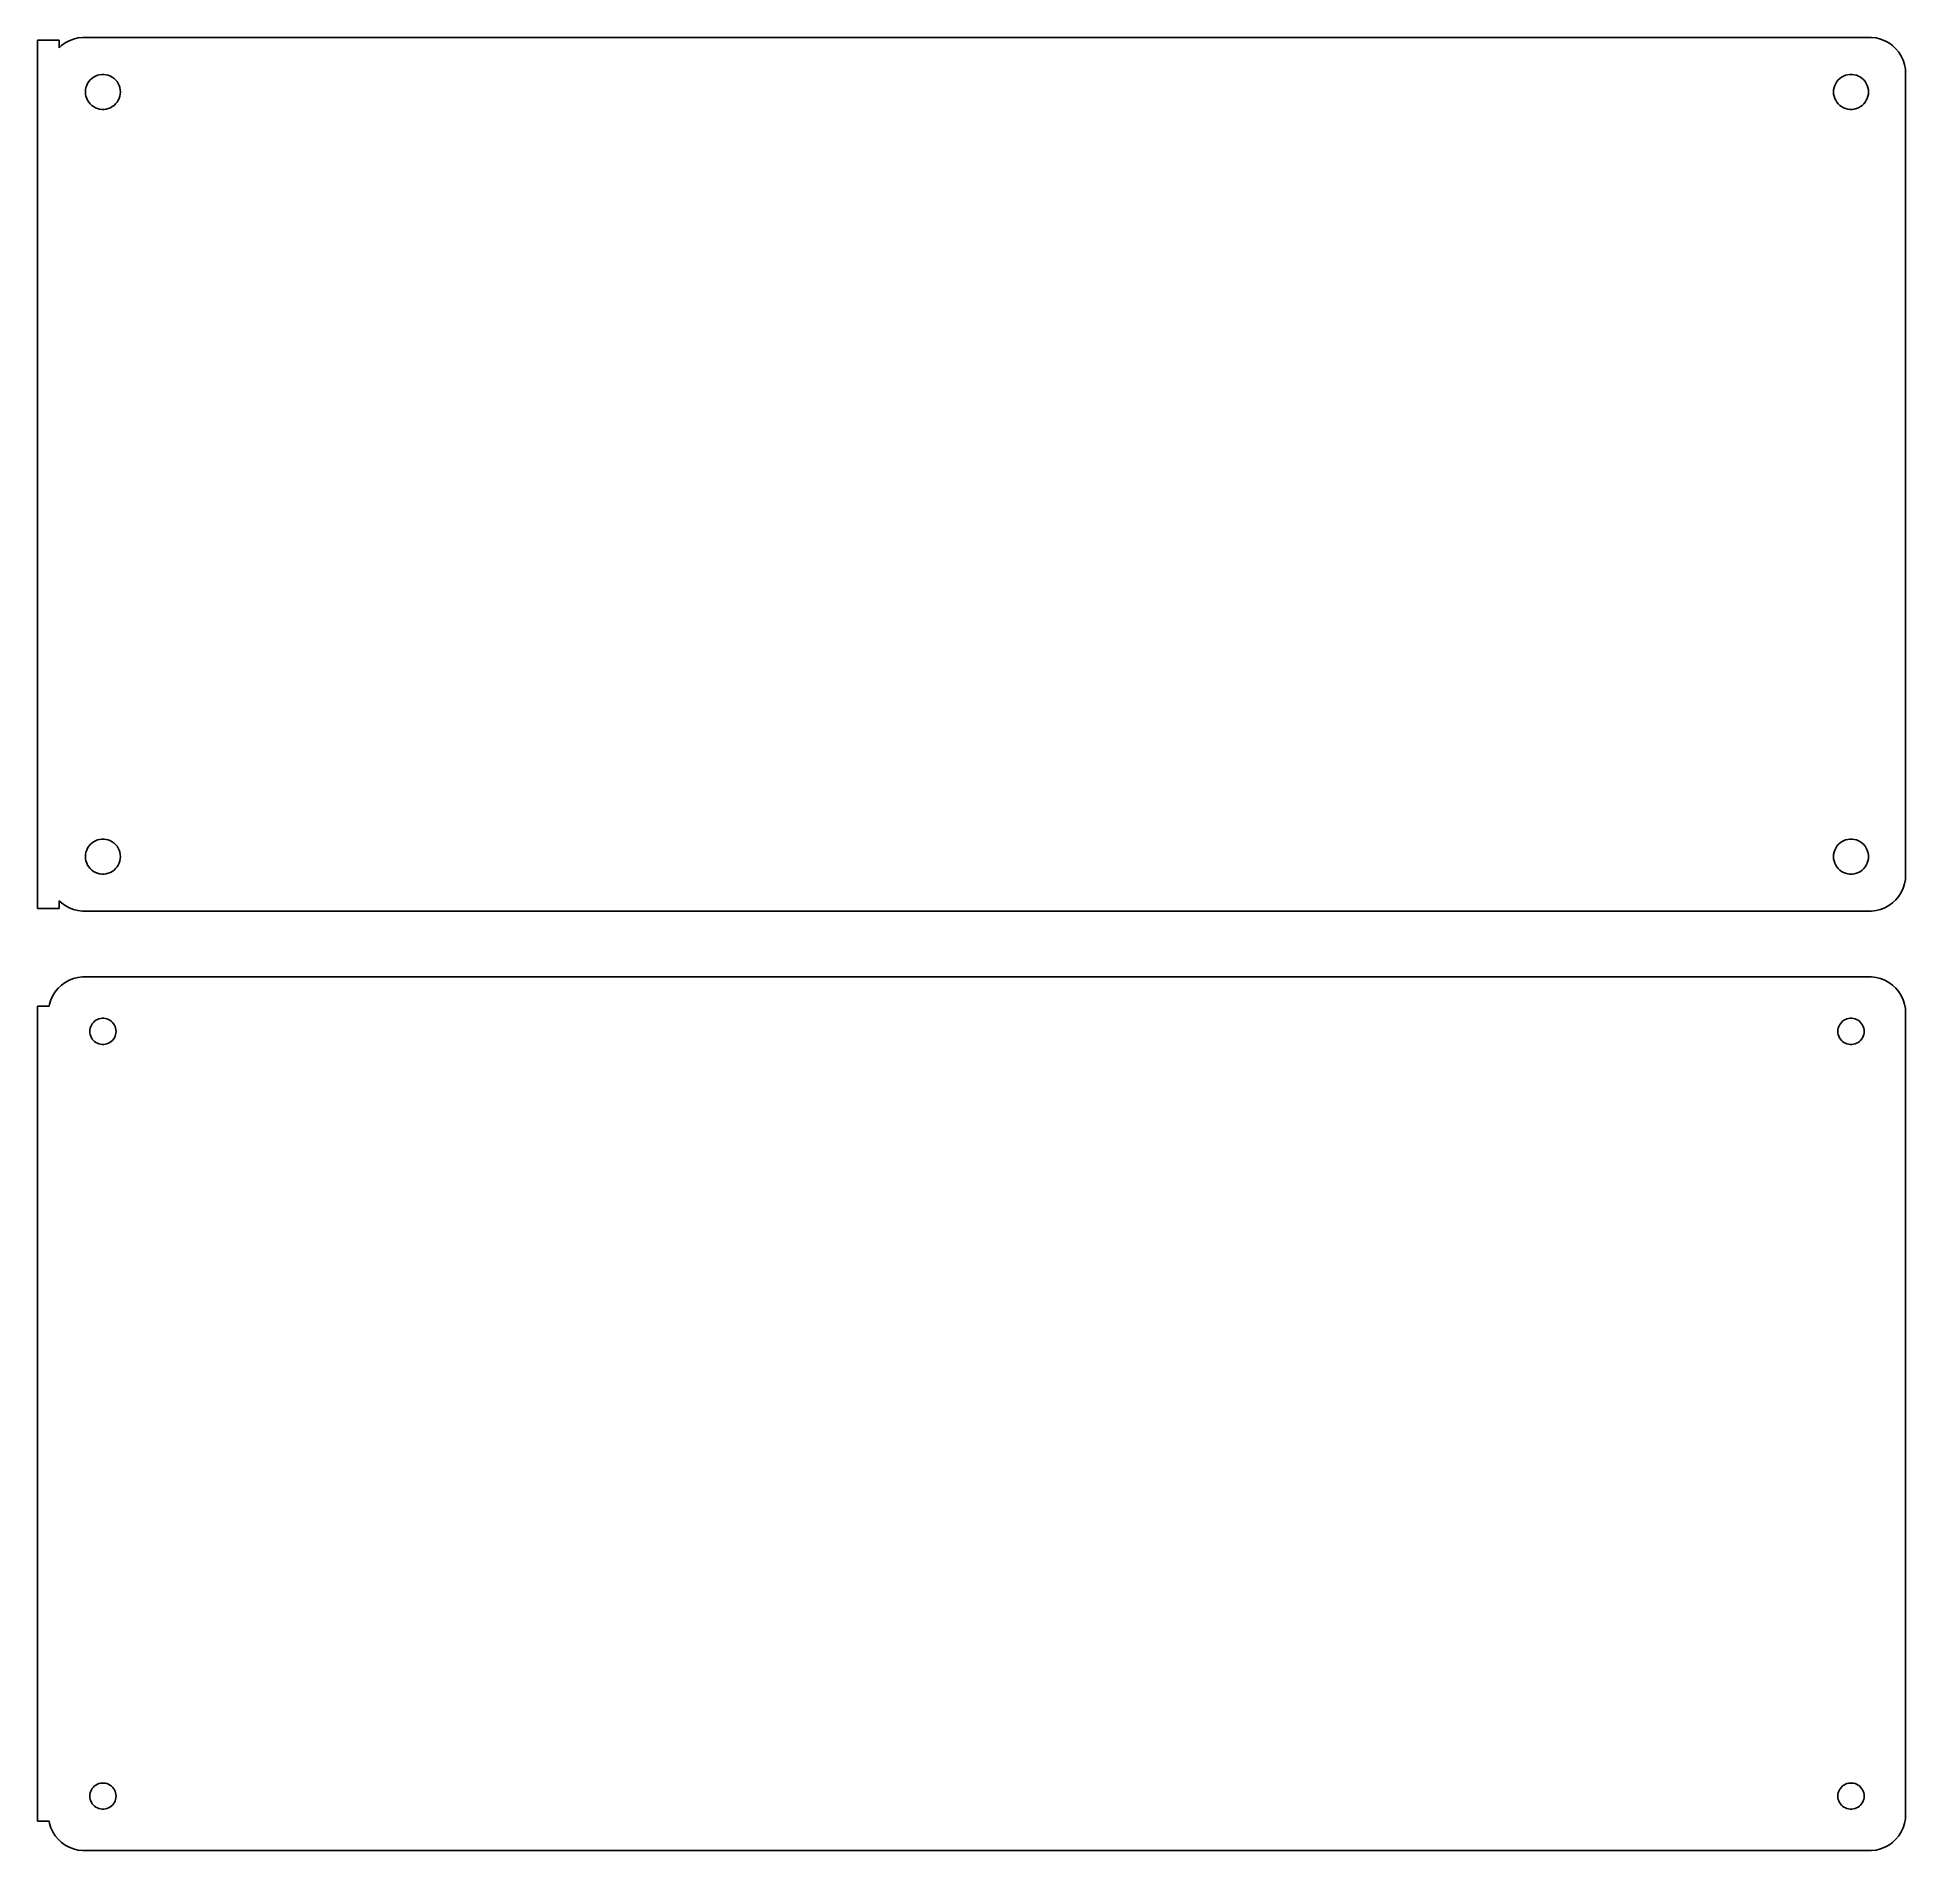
# Model space of a CAD drawing. Header units: metres. Extents: x -129 to 128, y 69 to 318.
import ezdxf

# ---------------------------------------------------------------- set-up
doc = ezdxf.new("R2010")
doc.units = ezdxf.units.M

msp = doc.modelspace()

# ---------------------------------------------------------------- linework, layer by layer
for p, q in [((-126, 317.615), (-129, 317.615)), ((-129, 317.615), (-129, 198.385)), ((-126, 316.559), (-126, 317.615)), ((-125.687, 316.853), (-126, 316.559)), ((-125.179, 317.222), (-125.687, 316.853)), ((-124.629, 317.524), (-125.179, 317.222)), ((-124.045, 317.755), (-124.629, 317.524)), ((-123.437, 317.911), (-124.045, 317.755)), ((-122.814, 317.99), (-123.437, 317.911)), ((122.814, 317.99), (-122.814, 317.99)), ((123.437, 317.911), (122.814, 317.99)), ((124.045, 317.755), (123.437, 317.911)), ((124.629, 317.524), (124.045, 317.755)), ((125.179, 317.222), (124.629, 317.524)), ((125.687, 316.853), (125.179, 317.222)), ((126.145, 316.423), (125.687, 316.853)), ((126.545, 315.939), (126.145, 316.423)), ((126.882, 315.409), (126.545, 315.939)), ((127.149, 314.841), (126.882, 315.409)), ((127.343, 314.243), (127.149, 314.841)), ((127.461, 313.627), (127.343, 314.243)), ((127.5, 313), (127.461, 313.627)), ((127.5, 203), (127.5, 313)), ((-122.4, 310.5), (-122.381, 310.801)), ((-122.381, 310.199), (-122.4, 310.5)), ((-122.381, 310.801), (-122.325, 311.097)), ((-122.325, 311.097), (-122.231, 311.383)), ((-122.231, 311.383), (-122.103, 311.656)), ((-122.103, 311.656), (-121.942, 311.911)), ((-121.942, 311.911), (-121.75, 312.143)), ((-121.75, 312.143), (-121.53, 312.349)), ((-121.53, 312.349), (-121.286, 312.526)), ((-121.286, 312.526), (-121.022, 312.672)), ((-121.022, 312.672), (-120.742, 312.783)), ((-120.742, 312.783), (-120.45, 312.857)), ((-120.45, 312.857), (-120.151, 312.895)), ((-120.151, 312.895), (-119.849, 312.895)), ((-119.849, 312.895), (-119.55, 312.857)), ((-119.55, 312.857), (-119.258, 312.783)), ((-119.258, 312.783), (-118.978, 312.672)), ((-118.978, 312.672), (-118.714, 312.526)), ((-118.714, 312.526), (-118.47, 312.349)), ((-118.47, 312.349), (-118.25, 312.143)), ((-118.25, 312.143), (-118.058, 311.911)), ((-118.058, 311.911), (-117.897, 311.656)), ((-117.897, 311.656), (-117.769, 311.383)), ((-117.769, 311.383), (-117.675, 311.097)), ((-117.675, 311.097), (-117.619, 310.801)), ((-117.619, 310.801), (-117.6, 310.5)), ((-117.6, 310.5), (-117.619, 310.199)), ((117.6, 310.5), (117.619, 310.801)), ((117.619, 310.199), (117.6, 310.5)), ((117.619, 310.801), (117.675, 311.097)), ((117.675, 311.097), (117.769, 311.383)), ((117.769, 311.383), (117.897, 311.656)), ((117.897, 311.656), (118.058, 311.911)), ((118.058, 311.911), (118.25, 312.143)), ((118.25, 312.143), (118.47, 312.349)), ((118.47, 312.349), (118.714, 312.526)), ((118.714, 312.526), (118.978, 312.672)), ((118.978, 312.672), (119.258, 312.783)), ((119.258, 312.783), (119.55, 312.857)), ((119.55, 312.857), (119.849, 312.895)), ((119.849, 312.895), (120.151, 312.895)), ((120.151, 312.895), (120.45, 312.857)), ((120.45, 312.857), (120.742, 312.783)), ((120.742, 312.783), (121.022, 312.672)), ((121.022, 312.672), (121.286, 312.526)), ((121.286, 312.526), (121.53, 312.349)), ((121.53, 312.349), (121.75, 312.143)), ((121.75, 312.143), (121.942, 311.911)), ((121.942, 311.911), (122.103, 311.656)), ((122.103, 311.656), (122.231, 311.383)), ((122.231, 311.383), (122.325, 311.097)), ((122.325, 311.097), (122.381, 310.801)), ((122.381, 310.801), (122.4, 310.5)), ((122.4, 310.5), (122.381, 310.199)), ((-122.325, 309.903), (-122.381, 310.199)), ((-122.231, 309.617), (-122.325, 309.903)), ((-122.103, 309.344), (-122.231, 309.617)), ((-121.942, 309.089), (-122.103, 309.344)), ((-121.75, 308.857), (-121.942, 309.089)), ((-121.53, 308.651), (-121.75, 308.857)), ((-121.286, 308.474), (-121.53, 308.651)), ((-121.022, 308.328), (-121.286, 308.474)), ((-120.742, 308.217), (-121.022, 308.328)), ((-120.45, 308.143), (-120.742, 308.217)), ((-120.151, 308.105), (-120.45, 308.143)), ((-119.849, 308.105), (-120.151, 308.105)), ((-119.55, 308.143), (-119.849, 308.105)), ((-119.258, 308.217), (-119.55, 308.143)), ((-118.978, 308.328), (-119.258, 308.217)), ((-118.714, 308.474), (-118.978, 308.328)), ((-118.47, 308.651), (-118.714, 308.474)), ((-118.25, 308.857), (-118.47, 308.651)), ((-118.058, 309.089), (-118.25, 308.857)), ((-117.897, 309.344), (-118.058, 309.089)), ((-117.769, 309.617), (-117.897, 309.344)), ((-117.675, 309.903), (-117.769, 309.617)), ((-117.619, 310.199), (-117.675, 309.903)), ((117.675, 309.903), (117.619, 310.199)), ((117.769, 309.617), (117.675, 309.903)), ((117.897, 309.344), (117.769, 309.617)), ((118.058, 309.089), (117.897, 309.344)), ((118.25, 308.857), (118.058, 309.089)), ((118.47, 308.651), (118.25, 308.857)), ((118.714, 308.474), (118.47, 308.651)), ((118.978, 308.328), (118.714, 308.474)), ((119.258, 308.217), (118.978, 308.328)), ((119.55, 308.143), (119.258, 308.217)), ((119.849, 308.105), (119.55, 308.143)), ((120.151, 308.105), (119.849, 308.105)), ((120.45, 308.143), (120.151, 308.105)), ((120.742, 308.217), (120.45, 308.143)), ((121.022, 308.328), (120.742, 308.217)), ((121.286, 308.474), (121.022, 308.328)), ((121.53, 308.651), (121.286, 308.474)), ((121.75, 308.857), (121.53, 308.651)), ((121.942, 309.089), (121.75, 308.857)), ((122.103, 309.344), (121.942, 309.089)), ((122.231, 309.617), (122.103, 309.344)), ((122.325, 309.903), (122.231, 309.617)), ((122.381, 310.199), (122.325, 309.903)), ((-121.022, 207.672), (-120.742, 207.783)), ((-120.742, 207.783), (-120.45, 207.857)), ((-120.45, 207.857), (-120.151, 207.895)), ((-120.151, 207.895), (-119.849, 207.895)), ((-119.849, 207.895), (-119.55, 207.857)), ((-119.55, 207.857), (-119.258, 207.783)), ((-119.258, 207.783), (-118.978, 207.672)), ((118.978, 207.672), (119.258, 207.783)), ((119.258, 207.783), (119.55, 207.857)), ((119.55, 207.857), (119.849, 207.895)), ((119.849, 207.895), (120.151, 207.895)), ((120.151, 207.895), (120.45, 207.857)), ((120.45, 207.857), (120.742, 207.783)), ((120.742, 207.783), (121.022, 207.672)), ((-122.4, 205.5), (-122.381, 205.801)), ((-122.381, 205.199), (-122.4, 205.5)), ((-122.381, 205.801), (-122.325, 206.097)), ((-122.325, 206.097), (-122.231, 206.383)), ((-122.231, 206.383), (-122.103, 206.656)), ((-122.103, 206.656), (-121.942, 206.911)), ((-121.942, 206.911), (-121.75, 207.143)), ((-121.75, 207.143), (-121.53, 207.349)), ((-121.53, 207.349), (-121.286, 207.526)), ((-121.286, 207.526), (-121.022, 207.672)), ((-118.978, 207.672), (-118.714, 207.526)), ((-118.714, 207.526), (-118.47, 207.349)), ((-118.47, 207.349), (-118.25, 207.143)), ((-118.25, 207.143), (-118.058, 206.911)), ((-118.058, 206.911), (-117.897, 206.656)), ((-117.897, 206.656), (-117.769, 206.383)), ((-117.769, 206.383), (-117.675, 206.097)), ((-117.675, 206.097), (-117.619, 205.801)), ((-117.619, 205.801), (-117.6, 205.5)), ((-117.6, 205.5), (-117.619, 205.199)), ((117.6, 205.5), (117.619, 205.801)), ((117.619, 205.199), (117.6, 205.5)), ((117.619, 205.801), (117.675, 206.097)), ((117.675, 206.097), (117.769, 206.383)), ((117.769, 206.383), (117.897, 206.656)), ((117.897, 206.656), (118.058, 206.911)), ((118.058, 206.911), (118.25, 207.143)), ((118.25, 207.143), (118.47, 207.349)), ((118.47, 207.349), (118.714, 207.526)), ((118.714, 207.526), (118.978, 207.672)), ((121.022, 207.672), (121.286, 207.526)), ((121.286, 207.526), (121.53, 207.349)), ((121.53, 207.349), (121.75, 207.143)), ((121.75, 207.143), (121.942, 206.911)), ((121.942, 206.911), (122.103, 206.656)), ((122.103, 206.656), (122.231, 206.383)), ((122.231, 206.383), (122.325, 206.097)), ((122.325, 206.097), (122.381, 205.801)), ((122.381, 205.801), (122.4, 205.5)), ((122.4, 205.5), (122.381, 205.199)), ((-122.325, 204.903), (-122.381, 205.199)), ((-122.231, 204.617), (-122.325, 204.903)), ((-122.103, 204.344), (-122.231, 204.617)), ((-121.942, 204.089), (-122.103, 204.344)), ((-121.75, 203.857), (-121.942, 204.089)), ((-121.53, 203.651), (-121.75, 203.857)), ((-121.286, 203.474), (-121.53, 203.651)), ((-121.022, 203.328), (-121.286, 203.474)), ((-120.742, 203.217), (-121.022, 203.328)), ((-120.45, 203.143), (-120.742, 203.217)), ((-120.151, 203.105), (-120.45, 203.143)), ((-119.849, 203.105), (-120.151, 203.105)), ((-119.55, 203.143), (-119.849, 203.105)), ((-119.258, 203.217), (-119.55, 203.143)), ((-118.978, 203.328), (-119.258, 203.217)), ((-118.714, 203.474), (-118.978, 203.328)), ((-118.47, 203.651), (-118.714, 203.474)), ((-118.25, 203.857), (-118.47, 203.651)), ((-118.058, 204.089), (-118.25, 203.857)), ((-117.897, 204.344), (-118.058, 204.089)), ((-117.769, 204.617), (-117.897, 204.344)), ((-117.675, 204.903), (-117.769, 204.617)), ((-117.619, 205.199), (-117.675, 204.903)), ((117.675, 204.903), (117.619, 205.199)), ((117.769, 204.617), (117.675, 204.903)), ((117.897, 204.344), (117.769, 204.617)), ((118.058, 204.089), (117.897, 204.344)), ((118.25, 203.857), (118.058, 204.089)), ((118.47, 203.651), (118.25, 203.857)), ((118.714, 203.474), (118.47, 203.651)), ((118.978, 203.328), (118.714, 203.474)), ((119.258, 203.217), (118.978, 203.328)), ((119.55, 203.143), (119.258, 203.217)), ((119.849, 203.105), (119.55, 203.143)), ((120.151, 203.105), (119.849, 203.105)), ((120.45, 203.143), (120.151, 203.105)), ((120.742, 203.217), (120.45, 203.143)), ((121.022, 203.328), (120.742, 203.217)), ((121.286, 203.474), (121.022, 203.328)), ((121.53, 203.651), (121.286, 203.474)), ((121.75, 203.857), (121.53, 203.651)), ((121.942, 204.089), (121.75, 203.857)), ((122.103, 204.344), (121.942, 204.089)), ((122.231, 204.617), (122.103, 204.344)), ((122.325, 204.903), (122.231, 204.617)), ((122.381, 205.199), (122.325, 204.903)), ((127.461, 202.373), (127.5, 203)), ((126.545, 200.061), (126.882, 200.591)), ((126.882, 200.591), (127.149, 201.159)), ((127.149, 201.159), (127.343, 201.757)), ((127.343, 201.757), (127.461, 202.373)), ((-129, 198.385), (-126, 198.385)), ((-126, 198.385), (-126, 199.441)), ((-126, 199.441), (-125.687, 199.147)), ((-125.687, 199.147), (-125.179, 198.778)), ((-125.179, 198.778), (-124.629, 198.476)), ((-124.629, 198.476), (-124.045, 198.245)), ((-124.045, 198.245), (-123.437, 198.089)), ((-123.437, 198.089), (-122.814, 198.01)), ((-122.814, 198.01), (122.814, 198.01)), ((122.814, 198.01), (123.437, 198.089)), ((123.437, 198.089), (124.045, 198.245)), ((124.045, 198.245), (124.629, 198.476)), ((124.629, 198.476), (125.179, 198.778)), ((125.179, 198.778), (125.687, 199.147)), ((125.687, 199.147), (126.145, 199.577)), ((126.145, 199.577), (126.545, 200.061)), ((-126.145, 187.423), (-126.545, 186.939)), ((-125.687, 187.853), (-126.145, 187.423)), ((-125.179, 188.222), (-125.687, 187.853)), ((-124.629, 188.524), (-125.179, 188.222)), ((-124.045, 188.755), (-124.629, 188.524)), ((-123.437, 188.911), (-124.045, 188.755)), ((-122.814, 188.99), (-123.437, 188.911)), ((122.814, 188.99), (-122.814, 188.99)), ((123.437, 188.911), (122.814, 188.99)), ((124.045, 188.755), (123.437, 188.911)), ((124.629, 188.524), (124.045, 188.755)), ((125.179, 188.222), (124.629, 188.524)), ((125.687, 187.853), (125.179, 188.222)), ((126.145, 187.423), (125.687, 187.853)), ((126.545, 186.939), (126.145, 187.423)), ((-127.4, 184.944), (-129, 184.944)), ((-129, 184.944), (-129, 73.0558)), ((-127.343, 185.243), (-127.4, 184.944)), ((-127.149, 185.841), (-127.343, 185.243)), ((-126.882, 186.409), (-127.149, 185.841)), ((-126.545, 186.939), (-126.882, 186.409)), ((126.882, 186.409), (126.545, 186.939)), ((127.149, 185.841), (126.882, 186.409)), ((127.343, 185.243), (127.149, 185.841)), ((127.461, 184.627), (127.343, 185.243)), ((-121.743, 181.948), (-121.674, 182.163)), ((-121.674, 182.163), (-121.577, 182.367)), ((-121.577, 182.367), (-121.456, 182.558)), ((-121.456, 182.558), (-121.312, 182.732)), ((-121.312, 182.732), (-121.147, 182.887)), ((-121.147, 182.887), (-120.964, 183.02)), ((-120.964, 183.02), (-120.766, 183.129)), ((-120.766, 183.129), (-120.556, 183.212)), ((-120.556, 183.212), (-120.337, 183.268)), ((-120.337, 183.268), (-120.113, 183.296)), ((-120.113, 183.296), (-119.887, 183.296)), ((-119.887, 183.296), (-119.663, 183.268)), ((-119.663, 183.268), (-119.444, 183.212)), ((-119.444, 183.212), (-119.234, 183.129)), ((-119.234, 183.129), (-119.036, 183.02)), ((-119.036, 183.02), (-118.853, 182.887)), ((-118.853, 182.887), (-118.688, 182.732)), ((-118.688, 182.732), (-118.544, 182.558)), ((-118.544, 182.558), (-118.423, 182.367)), ((-118.423, 182.367), (-118.326, 182.163)), ((-118.326, 182.163), (-118.257, 181.948)), ((118.257, 181.948), (118.326, 182.163)), ((118.326, 182.163), (118.423, 182.367)), ((118.423, 182.367), (118.544, 182.558)), ((118.544, 182.558), (118.688, 182.732)), ((118.688, 182.732), (118.853, 182.887)), ((118.853, 182.887), (119.036, 183.02)), ((119.036, 183.02), (119.234, 183.129)), ((119.234, 183.129), (119.444, 183.212)), ((119.444, 183.212), (119.663, 183.268)), ((119.663, 183.268), (119.887, 183.296)), ((119.887, 183.296), (120.113, 183.296)), ((120.113, 183.296), (120.337, 183.268)), ((120.337, 183.268), (120.556, 183.212)), ((120.556, 183.212), (120.766, 183.129)), ((120.766, 183.129), (120.964, 183.02)), ((120.964, 183.02), (121.147, 182.887)), ((121.147, 182.887), (121.312, 182.732)), ((121.312, 182.732), (121.456, 182.558)), ((121.456, 182.558), (121.577, 182.367)), ((121.577, 182.367), (121.674, 182.163)), ((121.674, 182.163), (121.743, 181.948)), ((127.5, 184), (127.461, 184.627)), ((127.5, 74), (127.5, 184)), ((-121.8, 181.5), (-121.786, 181.726)), ((-121.786, 181.274), (-121.8, 181.5)), ((-121.786, 181.726), (-121.743, 181.948)), ((-121.743, 181.052), (-121.786, 181.274)), ((-121.674, 180.837), (-121.743, 181.052)), ((-121.577, 180.633), (-121.674, 180.837)), ((-121.456, 180.442), (-121.577, 180.633)), ((-121.312, 180.268), (-121.456, 180.442)), ((-121.147, 180.113), (-121.312, 180.268)), ((-120.964, 179.98), (-121.147, 180.113)), ((-120.766, 179.871), (-120.964, 179.98)), ((-120.556, 179.788), (-120.766, 179.871)), ((-120.337, 179.732), (-120.556, 179.788)), ((-120.113, 179.704), (-120.337, 179.732)), ((-119.887, 179.704), (-120.113, 179.704)), ((-119.663, 179.732), (-119.887, 179.704)), ((-119.444, 179.788), (-119.663, 179.732)), ((-119.234, 179.871), (-119.444, 179.788)), ((-119.036, 179.98), (-119.234, 179.871)), ((-118.853, 180.113), (-119.036, 179.98)), ((-118.688, 180.268), (-118.853, 180.113)), ((-118.544, 180.442), (-118.688, 180.268)), ((-118.423, 180.633), (-118.544, 180.442)), ((-118.326, 180.837), (-118.423, 180.633)), ((-118.257, 181.052), (-118.326, 180.837)), ((-118.257, 181.948), (-118.214, 181.726)), ((-118.214, 181.274), (-118.257, 181.052)), ((-118.214, 181.726), (-118.2, 181.5)), ((-118.2, 181.5), (-118.214, 181.274)), ((118.2, 181.5), (118.214, 181.726)), ((118.214, 181.274), (118.2, 181.5)), ((118.214, 181.726), (118.257, 181.948)), ((118.257, 181.052), (118.214, 181.274)), ((118.326, 180.837), (118.257, 181.052)), ((118.423, 180.633), (118.326, 180.837)), ((118.544, 180.442), (118.423, 180.633)), ((118.688, 180.268), (118.544, 180.442)), ((118.853, 180.113), (118.688, 180.268)), ((119.036, 179.98), (118.853, 180.113)), ((119.234, 179.871), (119.036, 179.98)), ((119.444, 179.788), (119.234, 179.871)), ((119.663, 179.732), (119.444, 179.788)), ((119.887, 179.704), (119.663, 179.732)), ((120.113, 179.704), (119.887, 179.704)), ((120.337, 179.732), (120.113, 179.704)), ((120.556, 179.788), (120.337, 179.732)), ((120.766, 179.871), (120.556, 179.788)), ((120.964, 179.98), (120.766, 179.871)), ((121.147, 180.113), (120.964, 179.98)), ((121.312, 180.268), (121.147, 180.113)), ((121.456, 180.442), (121.312, 180.268)), ((121.577, 180.633), (121.456, 180.442)), ((121.674, 180.837), (121.577, 180.633)), ((121.743, 181.052), (121.674, 180.837)), ((121.743, 181.948), (121.786, 181.726)), ((121.786, 181.274), (121.743, 181.052)), ((121.786, 181.726), (121.8, 181.5)), ((121.8, 181.5), (121.786, 181.274)), ((-121.743, 76.9476), (-121.674, 77.1626)), ((-121.674, 77.1626), (-121.577, 77.3672)), ((-121.577, 77.3672), (-121.456, 77.558)), ((-121.456, 77.558), (-121.312, 77.7322)), ((-121.312, 77.7322), (-121.147, 77.8869)), ((-121.147, 77.8869), (-120.964, 78.0198)), ((-120.964, 78.0198), (-120.766, 78.1287)), ((-120.766, 78.1287), (-120.556, 78.2119)), ((-120.556, 78.2119), (-120.337, 78.2681)), ((-120.337, 78.2681), (-120.113, 78.2964)), ((-120.113, 78.2964), (-119.887, 78.2964)), ((-119.887, 78.2964), (-119.663, 78.2681)), ((-119.663, 78.2681), (-119.444, 78.2119)), ((-119.444, 78.2119), (-119.234, 78.1287)), ((-119.234, 78.1287), (-119.036, 78.0198)), ((-119.036, 78.0198), (-118.853, 77.8869)), ((-118.853, 77.8869), (-118.688, 77.7322)), ((-118.688, 77.7322), (-118.544, 77.558)), ((-118.544, 77.558), (-118.423, 77.3672)), ((-118.423, 77.3672), (-118.326, 77.1626)), ((-118.326, 77.1626), (-118.257, 76.9476)), ((118.257, 76.9476), (118.326, 77.1626)), ((118.326, 77.1626), (118.423, 77.3672)), ((118.423, 77.3672), (118.544, 77.558)), ((118.544, 77.558), (118.688, 77.7322)), ((118.688, 77.7322), (118.853, 77.8869)), ((118.853, 77.8869), (119.036, 78.0198)), ((119.036, 78.0198), (119.234, 78.1287)), ((119.234, 78.1287), (119.444, 78.2119)), ((119.444, 78.2119), (119.663, 78.2681)), ((119.663, 78.2681), (119.887, 78.2964)), ((119.887, 78.2964), (120.113, 78.2964)), ((120.113, 78.2964), (120.337, 78.2681)), ((120.337, 78.2681), (120.556, 78.2119)), ((120.556, 78.2119), (120.766, 78.1287)), ((120.766, 78.1287), (120.964, 78.0198)), ((120.964, 78.0198), (121.147, 77.8869)), ((121.147, 77.8869), (121.312, 77.7322)), ((121.312, 77.7322), (121.456, 77.558)), ((121.456, 77.558), (121.577, 77.3672)), ((121.577, 77.3672), (121.674, 77.1626)), ((121.674, 77.1626), (121.743, 76.9476)), ((-121.8, 76.5), (-121.786, 76.7256)), ((-121.786, 76.2744), (-121.8, 76.5)), ((-121.786, 76.7256), (-121.743, 76.9476)), ((-121.743, 76.0524), (-121.786, 76.2744)), ((-121.674, 75.8374), (-121.743, 76.0524)), ((-121.577, 75.6328), (-121.674, 75.8374)), ((-121.456, 75.442), (-121.577, 75.6328)), ((-121.312, 75.2678), (-121.456, 75.442)), ((-121.147, 75.1131), (-121.312, 75.2678)), ((-120.964, 74.9802), (-121.147, 75.1131)), ((-120.766, 74.8713), (-120.964, 74.9802)), ((-120.556, 74.7881), (-120.766, 74.8713)), ((-120.337, 74.7319), (-120.556, 74.7881)), ((-120.113, 74.7036), (-120.337, 74.7319)), ((-119.887, 74.7036), (-120.113, 74.7036)), ((-119.663, 74.7319), (-119.887, 74.7036)), ((-119.444, 74.7881), (-119.663, 74.7319)), ((-119.234, 74.8713), (-119.444, 74.7881)), ((-119.036, 74.9802), (-119.234, 74.8713)), ((-118.853, 75.1131), (-119.036, 74.9802)), ((-118.688, 75.2678), (-118.853, 75.1131)), ((-118.544, 75.442), (-118.688, 75.2678)), ((-118.423, 75.6328), (-118.544, 75.442)), ((-118.326, 75.8374), (-118.423, 75.6328)), ((-118.257, 76.0524), (-118.326, 75.8374)), ((-118.257, 76.9476), (-118.214, 76.7256)), ((-118.214, 76.2744), (-118.257, 76.0524)), ((-118.214, 76.7256), (-118.2, 76.5)), ((-118.2, 76.5), (-118.214, 76.2744)), ((118.2, 76.5), (118.214, 76.7256)), ((118.214, 76.2744), (118.2, 76.5)), ((118.214, 76.7256), (118.257, 76.9476)), ((118.257, 76.0524), (118.214, 76.2744)), ((118.326, 75.8374), (118.257, 76.0524)), ((118.423, 75.6328), (118.326, 75.8374)), ((118.544, 75.442), (118.423, 75.6328)), ((118.688, 75.2678), (118.544, 75.442)), ((118.853, 75.1131), (118.688, 75.2678)), ((119.036, 74.9802), (118.853, 75.1131)), ((119.234, 74.8713), (119.036, 74.9802)), ((119.444, 74.7881), (119.234, 74.8713)), ((119.663, 74.7319), (119.444, 74.7881)), ((119.887, 74.7036), (119.663, 74.7319)), ((120.113, 74.7036), (119.887, 74.7036)), ((120.337, 74.7319), (120.113, 74.7036)), ((120.556, 74.7881), (120.337, 74.7319)), ((120.766, 74.8713), (120.556, 74.7881)), ((120.964, 74.9802), (120.766, 74.8713)), ((121.147, 75.1131), (120.964, 74.9802)), ((121.312, 75.2678), (121.147, 75.1131)), ((121.456, 75.442), (121.312, 75.2678)), ((121.577, 75.6328), (121.456, 75.442)), ((121.674, 75.8374), (121.577, 75.6328)), ((121.743, 76.0524), (121.674, 75.8374)), ((121.743, 76.9476), (121.786, 76.7256)), ((121.786, 76.2744), (121.743, 76.0524)), ((121.786, 76.7256), (121.8, 76.5)), ((121.8, 76.5), (121.786, 76.2744)), ((-129, 73.0558), (-127.4, 73.0558)), ((-127.4, 73.0558), (-127.343, 72.7566)), ((-127.343, 72.7566), (-127.149, 72.1594)), ((-127.149, 72.1594), (-126.882, 71.5912)), ((126.882, 71.5912), (127.149, 72.1594)), ((127.149, 72.1594), (127.343, 72.7566)), ((127.343, 72.7566), (127.461, 73.3733)), ((127.461, 73.3733), (127.5, 74)), ((-126.882, 71.5912), (-126.545, 71.0611)), ((-126.545, 71.0611), (-126.145, 70.5773)), ((-126.145, 70.5773), (-125.687, 70.1474)), ((-125.687, 70.1474), (-125.179, 69.7784)), ((-125.179, 69.7784), (-124.629, 69.4759)), ((-124.629, 69.4759), (-124.045, 69.2447)), ((124.045, 69.2447), (124.629, 69.4759)), ((124.629, 69.4759), (125.179, 69.7784)), ((125.179, 69.7784), (125.687, 70.1474)), ((125.687, 70.1474), (126.145, 70.5773)), ((126.145, 70.5773), (126.545, 71.0611)), ((126.545, 71.0611), (126.882, 71.5912)), ((-124.045, 69.2447), (-123.437, 69.0886)), ((-123.437, 69.0886), (-122.814, 69.0099)), ((-122.814, 69.0099), (122.814, 69.0099)), ((122.814, 69.0099), (123.437, 69.0886)), ((123.437, 69.0886), (124.045, 69.2447))]:
    msp.add_line(p, q)

doc.saveas('drawing.dxf')
